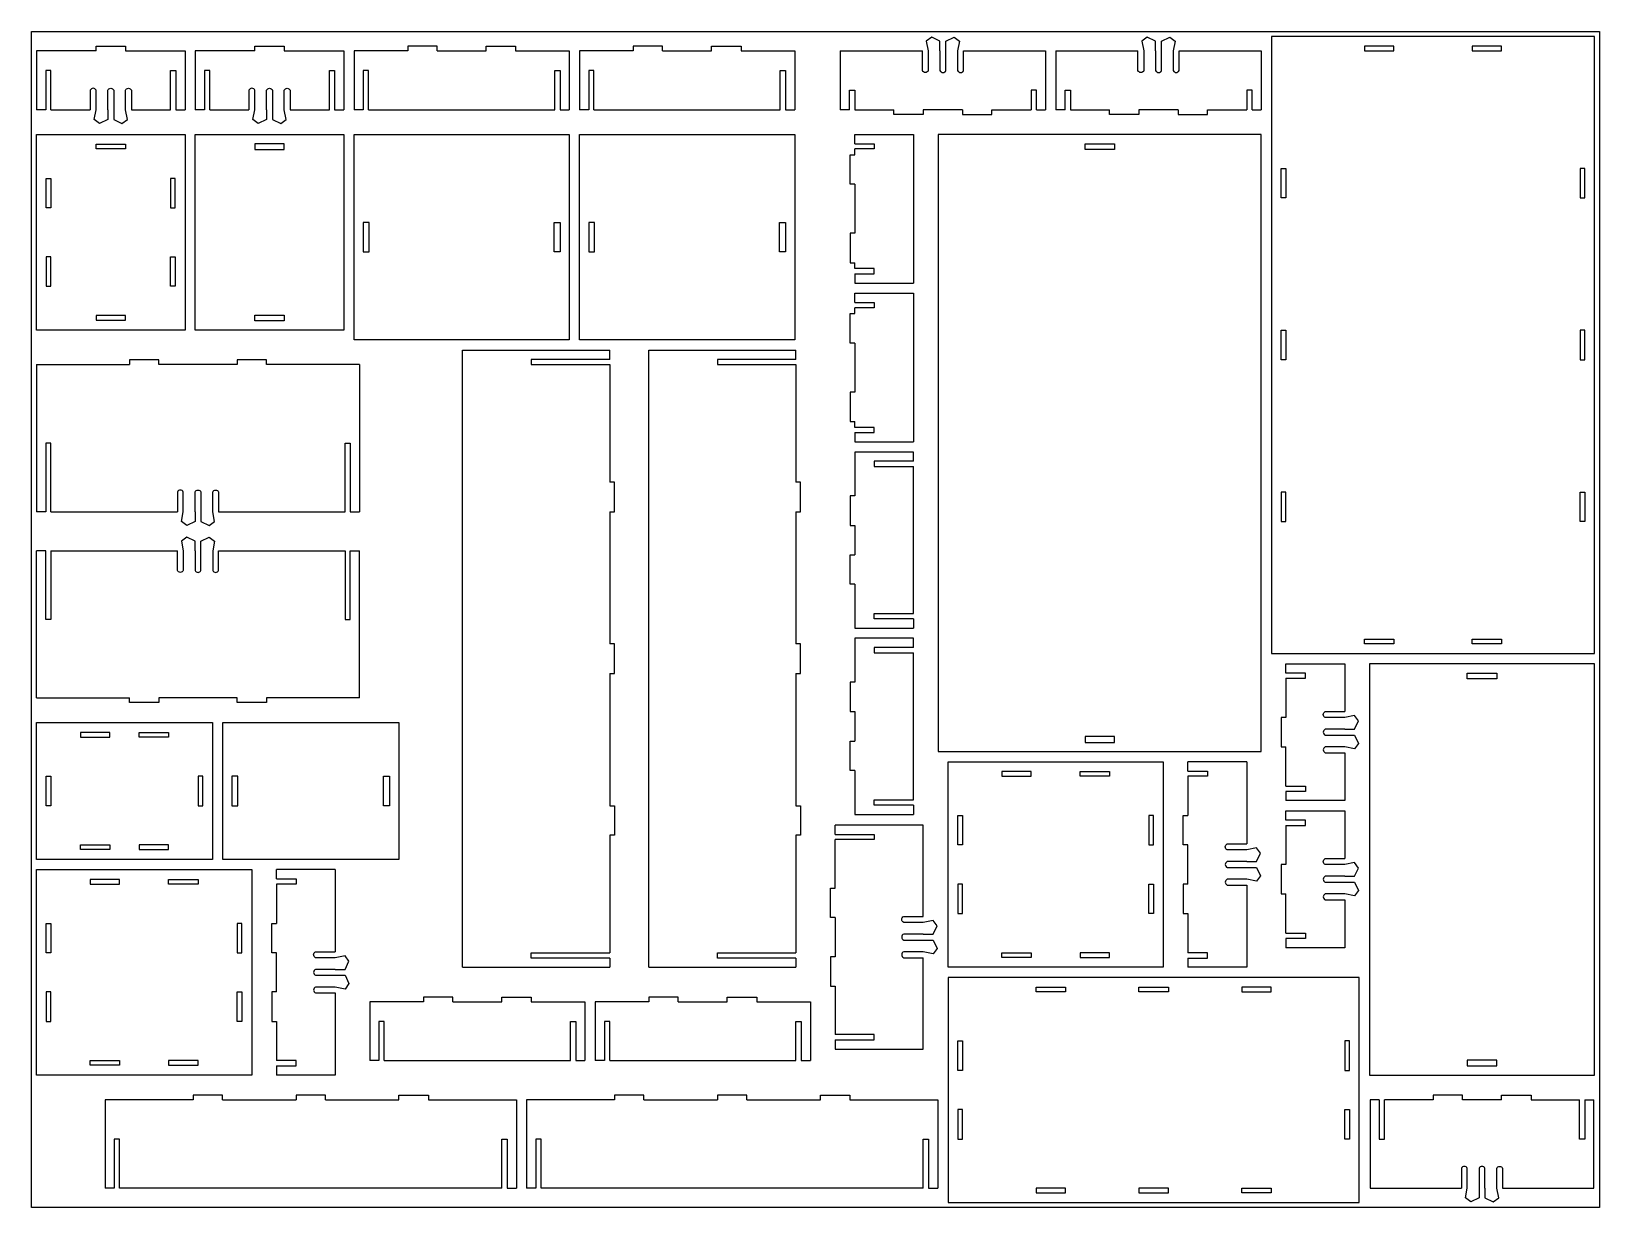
# Model space of a CAD drawing. Header units: millimetres. Extents: x 2514.3 to 2594.3, y 1619.3 to 1679.3.
import ezdxf

# ---------------------------------------------------------------- set-up
doc = ezdxf.new("R2010")
doc.units = ezdxf.units.MM

msp = doc.modelspace()

# ---------------------------------------------------------------- linework, layer by layer
for p, q in [((2560.26, 1679.015), (2559.984, 1678.815)), ((2559.984, 1678.815), (2560.084, 1678.315)), ((2560.684, 1678.815), (2560.26, 1679.015)), ((2560.684, 1678.315), (2560.684, 1678.815)), ((2560.984, 1678.815), (2561.407, 1679.015)), ((2560.984, 1678.315), (2560.984, 1678.815)), ((2561.407, 1679.015), (2561.684, 1678.815)), ((2561.684, 1678.815), (2561.584, 1678.315)), ((2571.26, 1679.015), (2570.984, 1678.815)), ((2570.984, 1678.815), (2571.084, 1678.315)), ((2571.684, 1678.815), (2571.26, 1679.015)), ((2571.684, 1678.315), (2571.684, 1678.815)), ((2571.984, 1678.815), (2572.407, 1679.015)), ((2571.984, 1678.315), (2571.984, 1678.815)), ((2572.407, 1679.015), (2572.684, 1678.815)), ((2572.684, 1678.815), (2572.584, 1678.315)), ((2517.634, 1678.315), (2514.594, 1678.315)), ((2519.134, 1678.315), (2522.174, 1678.315)), ((2525.734, 1678.315), (2522.694, 1678.315)), ((2527.234, 1678.315), (2530.274, 1678.315)), ((2533.534, 1678.315), (2530.794, 1678.315)), ((2530.794, 1678.315), (2530.794, 1675.315)), ((2535.034, 1678.315), (2537.534, 1678.315)), ((2539.034, 1678.315), (2541.774, 1678.315)), ((2541.774, 1678.315), (2541.774, 1675.315)), ((2545.034, 1678.315), (2542.294, 1678.315)), ((2542.294, 1678.315), (2542.294, 1675.315)), ((2546.534, 1678.315), (2549.034, 1678.315)), ((2550.534, 1678.315), (2553.274, 1678.315)), ((2553.274, 1678.315), (2553.274, 1675.315)), ((2555.594, 1678.315), (2555.594, 1675.315)), ((2555.594, 1678.315), (2559.784, 1678.315)), ((2561.884, 1678.315), (2566.074, 1678.315)), ((2566.074, 1678.315), (2566.074, 1675.315)), ((2566.594, 1678.315), (2566.594, 1675.315)), ((2566.594, 1678.315), (2570.784, 1678.315)), ((2572.884, 1678.315), (2577.074, 1678.315)), ((2577.074, 1678.315), (2577.074, 1675.315)), ((2515.334, 1677.315), (2515.064, 1677.315)), ((2515.064, 1677.315), (2515.064, 1675.315)), ((2515.334, 1675.315), (2515.334, 1677.315)), ((2521.434, 1675.315), (2521.434, 1677.315)), ((2521.434, 1677.315), (2521.704, 1677.315)), ((2521.704, 1677.315), (2521.704, 1675.315)), ((2523.434, 1677.315), (2523.164, 1677.315)), ((2523.164, 1677.315), (2523.164, 1675.315)), ((2523.434, 1675.315), (2523.434, 1677.315)), ((2529.534, 1675.315), (2529.534, 1677.315)), ((2529.534, 1677.315), (2529.804, 1677.315)), ((2529.804, 1677.315), (2529.804, 1675.315)), ((2531.534, 1677.315), (2531.264, 1677.315)), ((2531.264, 1677.315), (2531.264, 1675.315)), ((2531.534, 1675.315), (2531.534, 1677.315)), ((2541.034, 1675.315), (2541.034, 1677.315)), ((2541.034, 1677.315), (2541.304, 1677.315)), ((2541.304, 1677.315), (2541.304, 1675.315)), ((2543.034, 1677.315), (2542.764, 1677.315)), ((2542.764, 1677.315), (2542.764, 1675.315)), ((2543.034, 1675.315), (2543.034, 1677.315)), ((2552.534, 1675.315), (2552.534, 1677.315)), ((2552.534, 1677.315), (2552.804, 1677.315)), ((2552.804, 1677.315), (2552.804, 1675.315)), ((2556.064, 1676.315), (2556.334, 1676.315)), ((2556.064, 1675.315), (2556.064, 1676.315)), ((2556.334, 1676.315), (2556.334, 1675.315)), ((2565.604, 1676.315), (2565.334, 1676.315)), ((2565.334, 1676.315), (2565.334, 1675.315)), ((2565.604, 1675.315), (2565.604, 1676.315)), ((2567.064, 1676.315), (2567.334, 1676.315)), ((2567.064, 1675.315), (2567.064, 1676.315)), ((2567.334, 1676.315), (2567.334, 1675.315)), ((2576.604, 1676.315), (2576.334, 1676.315)), ((2576.334, 1676.315), (2576.334, 1675.315)), ((2576.604, 1675.315), (2576.604, 1676.315)), ((2515.064, 1675.315), (2514.594, 1675.315)), ((2515.334, 1675.315), (2517.334, 1675.315)), ((2517.534, 1674.815), (2517.634, 1675.315)), ((2518.234, 1675.315), (2518.234, 1674.815)), ((2518.534, 1675.315), (2518.534, 1674.815)), ((2519.234, 1674.815), (2519.134, 1675.315)), ((2519.434, 1675.315), (2521.434, 1675.315)), ((2521.704, 1675.315), (2522.174, 1675.315)), ((2523.164, 1675.315), (2522.694, 1675.315)), ((2523.434, 1675.315), (2525.434, 1675.315)), ((2525.634, 1674.815), (2525.734, 1675.315)), ((2526.334, 1675.315), (2526.334, 1674.815)), ((2526.634, 1675.315), (2526.634, 1674.815)), ((2527.334, 1674.815), (2527.234, 1675.315)), ((2527.534, 1675.315), (2529.534, 1675.315)), ((2529.804, 1675.315), (2530.274, 1675.315)), ((2531.264, 1675.315), (2530.794, 1675.315)), ((2531.534, 1675.315), (2541.034, 1675.315)), ((2541.304, 1675.315), (2541.774, 1675.315)), ((2542.764, 1675.315), (2542.294, 1675.315)), ((2543.034, 1675.315), (2552.534, 1675.315)), ((2552.804, 1675.315), (2553.274, 1675.315)), ((2556.064, 1675.315), (2555.594, 1675.315)), ((2556.334, 1675.315), (2558.334, 1675.315)), ((2561.834, 1675.315), (2559.834, 1675.315)), ((2563.334, 1675.315), (2565.334, 1675.315)), ((2565.604, 1675.315), (2566.074, 1675.315)), ((2567.064, 1675.315), (2566.594, 1675.315)), ((2567.334, 1675.315), (2569.334, 1675.315)), ((2572.834, 1675.315), (2570.834, 1675.315)), ((2574.334, 1675.315), (2576.334, 1675.315)), ((2576.604, 1675.315), (2577.074, 1675.315)), ((2517.81, 1674.615), (2517.534, 1674.815)), ((2518.234, 1674.815), (2517.81, 1674.615)), ((2518.534, 1674.815), (2518.957, 1674.615)), ((2518.957, 1674.615), (2519.234, 1674.815)), ((2525.91, 1674.615), (2525.634, 1674.815)), ((2526.334, 1674.815), (2525.91, 1674.615)), ((2526.634, 1674.815), (2527.057, 1674.615)), ((2527.057, 1674.615), (2527.334, 1674.815)), ((2556.334, 1673.585), (2556.334, 1674.055)), ((2559.334, 1674.055), (2559.334, 1666.475)), ((2556.334, 1673.585), (2557.334, 1673.585)), ((2557.334, 1673.315), (2556.334, 1673.315)), ((2556.334, 1673.015), (2556.334, 1673.315)), ((2557.334, 1673.585), (2557.334, 1673.315)), ((2556.334, 1671.515), (2556.334, 1669.015)), ((2556.334, 1671.515), (2556.334, 1669.015)), ((2556.334, 1667.215), (2556.334, 1667.515)), ((2557.334, 1667.215), (2556.334, 1667.215)), ((2557.334, 1666.945), (2557.334, 1667.215)), ((2556.334, 1666.945), (2557.334, 1666.945)), ((2556.334, 1666.945), (2556.334, 1666.475)), ((2556.334, 1665.485), (2556.334, 1665.955)), ((2559.334, 1665.955), (2559.334, 1658.375)), ((2556.334, 1665.485), (2557.334, 1665.485)), ((2557.334, 1665.215), (2556.334, 1665.215)), ((2556.334, 1664.915), (2556.334, 1665.215)), ((2557.334, 1665.485), (2557.334, 1665.215)), ((2556.334, 1663.415), (2556.334, 1660.915)), ((2556.334, 1663.415), (2556.334, 1660.915)), ((2536.334, 1663.055), (2543.834, 1663.055)), ((2536.334, 1631.575), (2536.334, 1663.055)), ((2543.834, 1662.585), (2539.834, 1662.585)), ((2539.834, 1662.585), (2539.834, 1662.315)), ((2543.834, 1662.585), (2543.834, 1663.055)), ((2545.834, 1663.055), (2553.334, 1663.055)), ((2545.834, 1631.575), (2545.834, 1663.055)), ((2553.334, 1662.585), (2549.334, 1662.585)), ((2549.334, 1662.585), (2549.334, 1662.315)), ((2553.334, 1662.585), (2553.334, 1663.055)), ((2514.594, 1662.315), (2519.334, 1662.315)), ((2514.594, 1662.315), (2514.594, 1654.815)), ((2524.834, 1662.315), (2520.834, 1662.315)), ((2531.074, 1662.315), (2526.334, 1662.315)), ((2531.074, 1662.315), (2531.074, 1654.815)), ((2539.834, 1662.315), (2543.834, 1662.315)), ((2543.834, 1662.315), (2543.834, 1656.315)), ((2549.334, 1662.315), (2553.334, 1662.315)), ((2553.334, 1662.315), (2553.334, 1656.315)), ((2556.334, 1659.115), (2556.334, 1659.415)), ((2557.334, 1659.115), (2556.334, 1659.115)), ((2556.334, 1658.845), (2557.334, 1658.845)), ((2556.334, 1658.845), (2556.334, 1658.375)), ((2557.334, 1658.845), (2557.334, 1659.115)), ((2515.334, 1658.315), (2515.064, 1658.315)), ((2515.064, 1658.315), (2515.064, 1654.815)), ((2515.334, 1654.815), (2515.334, 1658.315)), ((2530.334, 1654.815), (2530.334, 1658.315)), ((2530.334, 1658.315), (2530.604, 1658.315)), ((2530.604, 1658.315), (2530.604, 1654.815)), ((2556.334, 1657.855), (2556.334, 1655.615)), ((2559.334, 1657.385), (2559.334, 1657.855)), ((2559.334, 1657.385), (2557.334, 1657.385)), ((2557.334, 1657.385), (2557.334, 1657.115)), ((2557.334, 1657.115), (2559.334, 1657.115)), ((2559.334, 1649.615), (2559.334, 1657.115)), ((2515.064, 1654.815), (2514.594, 1654.815)), ((2515.334, 1654.815), (2521.784, 1654.815)), ((2521.984, 1654.315), (2522.084, 1654.815)), ((2522.684, 1654.815), (2522.684, 1654.315)), ((2522.984, 1654.815), (2522.984, 1654.315)), ((2523.684, 1654.315), (2523.584, 1654.815)), ((2523.884, 1654.815), (2530.334, 1654.815)), ((2530.604, 1654.815), (2531.074, 1654.815)), ((2543.834, 1654.815), (2543.834, 1648.065)), ((2553.334, 1654.815), (2553.334, 1648.065)), ((2522.26, 1654.115), (2521.984, 1654.315)), ((2522.684, 1654.315), (2522.26, 1654.115)), ((2522.984, 1654.315), (2523.407, 1654.115)), ((2523.407, 1654.115), (2523.684, 1654.315)), ((2556.334, 1654.115), (2556.334, 1652.615)), ((2515.064, 1652.815), (2514.594, 1652.815)), ((2514.594, 1645.315), (2514.594, 1652.815)), ((2515.064, 1649.315), (2515.064, 1652.815)), ((2515.334, 1652.815), (2515.334, 1649.315)), ((2515.334, 1652.815), (2521.784, 1652.815)), ((2522.26, 1653.515), (2521.984, 1653.315)), ((2521.984, 1653.315), (2522.084, 1652.815)), ((2522.684, 1653.315), (2522.26, 1653.515)), ((2522.684, 1652.815), (2522.684, 1653.315)), ((2522.984, 1653.315), (2523.407, 1653.515)), ((2522.984, 1652.815), (2522.984, 1653.315)), ((2523.407, 1653.515), (2523.684, 1653.315)), ((2523.684, 1653.315), (2523.584, 1652.815)), ((2523.884, 1652.815), (2530.334, 1652.815)), ((2530.334, 1652.815), (2530.334, 1649.315)), ((2530.604, 1649.315), (2530.604, 1652.815)), ((2530.604, 1652.815), (2531.074, 1652.815)), ((2531.074, 1645.315), (2531.074, 1652.815)), ((2556.334, 1651.115), (2556.334, 1648.875)), ((2557.334, 1649.615), (2559.334, 1649.615)), ((2557.334, 1649.345), (2557.334, 1649.615)), ((2515.334, 1649.315), (2515.064, 1649.315)), ((2530.334, 1649.315), (2530.604, 1649.315)), ((2559.334, 1649.345), (2557.334, 1649.345)), ((2559.334, 1649.345), (2559.334, 1648.875)), ((2556.334, 1648.355), (2556.334, 1646.115)), ((2559.334, 1647.885), (2559.334, 1648.355)), ((2559.334, 1647.885), (2557.334, 1647.885)), ((2557.334, 1647.885), (2557.334, 1647.615)), ((2557.334, 1647.615), (2559.334, 1647.615)), ((2559.334, 1640.115), (2559.334, 1647.615)), ((2543.834, 1646.565), (2543.834, 1639.815)), ((2553.334, 1646.565), (2553.334, 1639.815)), ((2578.334, 1646.585), (2578.334, 1647.055)), ((2579.334, 1646.585), (2578.334, 1646.585)), ((2579.334, 1646.315), (2579.334, 1646.585)), ((2581.334, 1647.055), (2581.334, 1644.615)), ((2578.334, 1646.315), (2579.334, 1646.315)), ((2578.334, 1646.315), (2578.334, 1644.315)), ((2514.594, 1645.315), (2519.334, 1645.315)), ((2524.834, 1645.315), (2520.834, 1645.315)), ((2531.074, 1645.315), (2526.334, 1645.315)), ((2556.334, 1644.615), (2556.334, 1643.115)), ((2581.834, 1644.415), (2581.334, 1644.315)), ((2582.034, 1644.138), (2581.834, 1644.415)), ((2581.834, 1643.715), (2582.034, 1644.138)), ((2581.334, 1643.715), (2581.834, 1643.715)), ((2581.334, 1643.415), (2581.834, 1643.415)), ((2581.834, 1643.415), (2582.034, 1642.991)), ((2578.334, 1640.815), (2578.334, 1642.815)), ((2581.834, 1642.715), (2581.334, 1642.815)), ((2581.334, 1642.515), (2581.334, 1640.075)), ((2582.034, 1642.991), (2581.834, 1642.715)), ((2556.334, 1641.615), (2556.334, 1639.375)), ((2573.334, 1641.585), (2573.334, 1642.055)), ((2576.334, 1642.055), (2573.334, 1642.055)), ((2576.334, 1642.055), (2576.334, 1637.865)), ((2573.334, 1641.585), (2574.334, 1641.585)), ((2574.334, 1641.315), (2573.334, 1641.315)), ((2573.334, 1641.315), (2573.334, 1639.315)), ((2574.334, 1641.585), (2574.334, 1641.315)), ((2578.334, 1640.815), (2579.334, 1640.815)), ((2579.334, 1640.815), (2579.334, 1640.545)), ((2557.334, 1640.115), (2559.334, 1640.115)), ((2557.334, 1639.845), (2557.334, 1640.115)), ((2579.334, 1640.545), (2578.334, 1640.545)), ((2578.334, 1640.545), (2578.334, 1640.075)), ((2559.334, 1639.845), (2557.334, 1639.845)), ((2559.334, 1639.845), (2559.334, 1639.375)), ((2578.334, 1639.085), (2578.334, 1639.555)), ((2581.334, 1639.555), (2581.334, 1637.115)), ((2555.334, 1638.355), (2555.334, 1638.825)), ((2559.834, 1634.165), (2559.834, 1638.825)), ((2579.334, 1639.085), (2578.334, 1639.085)), ((2578.334, 1638.815), (2579.334, 1638.815)), ((2578.334, 1638.815), (2578.334, 1636.815)), ((2579.334, 1638.815), (2579.334, 1639.085)), ((2543.834, 1638.315), (2543.834, 1632.315)), ((2553.334, 1638.315), (2553.334, 1632.315)), ((2555.334, 1638.355), (2557.334, 1638.355)), ((2557.334, 1638.085), (2555.334, 1638.085)), ((2555.334, 1635.615), (2555.334, 1638.085)), ((2557.334, 1638.355), (2557.334, 1638.085)), ((2573.334, 1635.815), (2573.334, 1637.815)), ((2576.834, 1637.665), (2576.334, 1637.565)), ((2577.034, 1637.388), (2576.834, 1637.665)), ((2576.334, 1636.965), (2576.834, 1636.965)), ((2576.834, 1636.965), (2577.034, 1637.388)), ((2581.834, 1636.915), (2581.334, 1636.815)), ((2582.034, 1636.638), (2581.834, 1636.915)), ((2526.834, 1636.085), (2526.834, 1636.555)), ((2529.834, 1636.555), (2526.834, 1636.555)), ((2526.834, 1636.085), (2527.834, 1636.085)), ((2527.834, 1636.085), (2527.834, 1635.815)), ((2529.834, 1636.555), (2529.834, 1632.365)), ((2576.334, 1636.665), (2576.834, 1636.665)), ((2576.834, 1635.965), (2576.334, 1636.065)), ((2576.834, 1636.665), (2577.034, 1636.241)), ((2577.034, 1636.241), (2576.834, 1635.965)), ((2581.334, 1636.215), (2581.834, 1636.215)), ((2581.834, 1636.215), (2582.034, 1636.638)), ((2527.834, 1635.815), (2526.834, 1635.815)), ((2526.834, 1635.815), (2526.834, 1633.815)), ((2576.334, 1635.765), (2576.334, 1631.575)), ((2578.334, 1633.315), (2578.334, 1635.315)), ((2581.334, 1635.915), (2581.834, 1635.915)), ((2581.834, 1635.215), (2581.334, 1635.315)), ((2581.834, 1635.915), (2582.034, 1635.491)), ((2582.034, 1635.491), (2581.834, 1635.215)), ((2581.334, 1635.015), (2581.334, 1632.575)), ((2555.334, 1634.115), (2555.334, 1632.115)), ((2560.334, 1633.965), (2559.834, 1633.865)), ((2560.534, 1633.688), (2560.334, 1633.965)), ((2560.334, 1633.265), (2560.534, 1633.688)), ((2573.334, 1634.315), (2573.334, 1632.315)), ((2559.834, 1633.265), (2560.334, 1633.265)), ((2559.834, 1632.965), (2560.334, 1632.965)), ((2560.334, 1632.965), (2560.534, 1632.541)), ((2578.334, 1633.315), (2579.334, 1633.315)), ((2579.334, 1633.045), (2578.334, 1633.045)), ((2578.334, 1633.045), (2578.334, 1632.575)), ((2579.334, 1633.315), (2579.334, 1633.045)), ((2526.834, 1630.315), (2526.834, 1632.315)), ((2530.334, 1632.165), (2529.834, 1632.065)), ((2530.534, 1631.888), (2530.334, 1632.165)), ((2539.834, 1632.315), (2543.834, 1632.315)), ((2539.834, 1632.045), (2539.834, 1632.315)), ((2539.834, 1632.315), (2543.834, 1632.315)), ((2539.834, 1632.045), (2539.834, 1632.315)), ((2543.834, 1632.045), (2539.834, 1632.045)), ((2543.834, 1632.045), (2539.834, 1632.045)), ((2543.834, 1632.045), (2543.834, 1631.575)), ((2549.334, 1632.315), (2553.334, 1632.315)), ((2549.334, 1632.045), (2549.334, 1632.315)), ((2549.334, 1632.315), (2553.334, 1632.315)), ((2549.334, 1632.045), (2549.334, 1632.315)), ((2553.334, 1632.045), (2549.334, 1632.045)), ((2553.334, 1632.045), (2549.334, 1632.045)), ((2553.334, 1632.045), (2553.334, 1631.575)), ((2560.334, 1632.265), (2559.834, 1632.365)), ((2559.834, 1627.405), (2559.834, 1632.065)), ((2560.534, 1632.541), (2560.334, 1632.265)), ((2574.334, 1632.315), (2573.334, 1632.315)), ((2573.334, 1632.045), (2574.334, 1632.045)), ((2573.334, 1632.045), (2573.334, 1631.575)), ((2574.334, 1632.045), (2574.334, 1632.315)), ((2529.834, 1631.465), (2530.334, 1631.465)), ((2530.334, 1631.465), (2530.534, 1631.888)), ((2536.334, 1631.575), (2543.834, 1631.575)), ((2545.834, 1631.575), (2553.334, 1631.575)), ((2576.334, 1631.575), (2573.334, 1631.575)), ((2529.834, 1631.165), (2530.334, 1631.165)), ((2530.334, 1630.465), (2529.834, 1630.565)), ((2530.334, 1631.165), (2530.534, 1630.741)), ((2530.534, 1630.741), (2530.334, 1630.465)), ((2555.334, 1630.615), (2555.334, 1628.145)), ((2529.834, 1630.265), (2529.834, 1626.075)), ((2534.334, 1629.815), (2531.594, 1629.815)), ((2531.594, 1629.815), (2531.594, 1626.815)), ((2535.834, 1629.815), (2538.334, 1629.815)), ((2539.834, 1629.815), (2542.574, 1629.815)), ((2542.574, 1629.815), (2542.574, 1626.815)), ((2545.834, 1629.815), (2543.094, 1629.815)), ((2543.094, 1629.815), (2543.094, 1626.815)), ((2547.334, 1629.815), (2549.834, 1629.815)), ((2551.334, 1629.815), (2554.074, 1629.815)), ((2554.074, 1629.815), (2554.074, 1626.815)), ((2526.834, 1628.815), (2526.834, 1626.815)), ((2532.334, 1628.815), (2532.064, 1628.815)), ((2532.064, 1628.815), (2532.064, 1626.815)), ((2532.334, 1626.815), (2532.334, 1628.815)), ((2541.834, 1626.815), (2541.834, 1628.815)), ((2541.834, 1628.815), (2542.104, 1628.815)), ((2542.104, 1628.815), (2542.104, 1626.815)), ((2543.834, 1628.815), (2543.564, 1628.815)), ((2543.564, 1628.815), (2543.564, 1626.815)), ((2543.834, 1626.815), (2543.834, 1628.815)), ((2553.334, 1626.815), (2553.334, 1628.815)), ((2553.334, 1628.815), (2553.604, 1628.815)), ((2553.604, 1628.815), (2553.604, 1626.815)), ((2557.334, 1628.145), (2555.334, 1628.145)), ((2557.334, 1627.875), (2557.334, 1628.145)), ((2555.334, 1627.875), (2557.334, 1627.875)), ((2555.334, 1627.875), (2555.334, 1627.405)), ((2527.834, 1626.815), (2526.834, 1626.815)), ((2526.834, 1626.545), (2527.834, 1626.545)), ((2526.834, 1626.545), (2526.834, 1626.075)), ((2527.834, 1626.545), (2527.834, 1626.815)), ((2532.064, 1626.815), (2531.594, 1626.815)), ((2532.334, 1626.815), (2541.834, 1626.815)), ((2542.104, 1626.815), (2542.574, 1626.815)), ((2543.564, 1626.815), (2543.094, 1626.815)), ((2543.834, 1626.815), (2553.334, 1626.815)), ((2553.604, 1626.815), (2554.074, 1626.815)), ((2529.834, 1626.075), (2526.834, 1626.075)), ((2522.584, 1624.815), (2518.094, 1624.815)), ((2524.084, 1624.815), (2527.834, 1624.815)), ((2529.334, 1624.815), (2533.084, 1624.815)), ((2534.584, 1624.815), (2539.074, 1624.815)), ((2544.084, 1624.815), (2539.594, 1624.815)), ((2545.584, 1624.815), (2549.334, 1624.815)), ((2550.834, 1624.815), (2554.584, 1624.815)), ((2556.084, 1624.815), (2560.574, 1624.815)), ((2583.094, 1624.815), (2582.624, 1624.815)), ((2583.094, 1624.815), (2583.094, 1622.815)), ((2583.364, 1622.815), (2583.364, 1624.815)), ((2585.834, 1624.815), (2583.364, 1624.815)), ((2589.334, 1624.815), (2587.334, 1624.815)), ((2590.834, 1624.815), (2593.304, 1624.815)), ((2593.304, 1622.815), (2593.304, 1624.815)), ((2593.574, 1624.815), (2593.574, 1622.815)), ((2593.574, 1624.815), (2594.044, 1624.815)), ((2518.834, 1622.815), (2518.564, 1622.815)), ((2518.564, 1622.815), (2518.564, 1620.315)), ((2518.834, 1622.815), (2518.564, 1622.815)), ((2518.564, 1622.815), (2518.564, 1620.315)), ((2518.834, 1620.315), (2518.834, 1622.815)), ((2518.834, 1620.315), (2518.834, 1622.815)), ((2538.334, 1620.315), (2538.334, 1622.815)), ((2538.334, 1622.815), (2538.604, 1622.815)), ((2538.604, 1622.815), (2538.604, 1620.315)), ((2540.334, 1622.815), (2540.064, 1622.815)), ((2540.064, 1622.815), (2540.064, 1620.315)), ((2540.334, 1622.815), (2540.064, 1622.815)), ((2540.064, 1622.815), (2540.064, 1620.315)), ((2540.334, 1620.315), (2540.334, 1622.815)), ((2540.334, 1620.315), (2540.334, 1622.815)), ((2559.834, 1620.315), (2559.834, 1622.815)), ((2559.834, 1622.815), (2560.104, 1622.815)), ((2560.104, 1622.815), (2560.104, 1620.315)), ((2583.094, 1622.815), (2583.364, 1622.815)), ((2593.574, 1622.815), (2593.304, 1622.815)), ((2518.564, 1620.315), (2518.094, 1620.315)), ((2538.334, 1620.315), (2518.834, 1620.315)), ((2538.604, 1620.315), (2539.074, 1620.315)), ((2540.064, 1620.315), (2539.594, 1620.315)), ((2559.834, 1620.315), (2540.334, 1620.315)), ((2560.104, 1620.315), (2560.574, 1620.315)), ((2582.624, 1620.315), (2587.284, 1620.315)), ((2587.484, 1619.815), (2587.584, 1620.315)), ((2588.184, 1620.315), (2588.184, 1619.815)), ((2588.484, 1620.315), (2588.484, 1619.815)), ((2589.184, 1619.815), (2589.084, 1620.315)), ((2589.384, 1620.315), (2594.044, 1620.315)), ((2587.76, 1619.615), (2587.484, 1619.815)), ((2588.184, 1619.815), (2587.76, 1619.615)), ((2588.484, 1619.815), (2588.907, 1619.615)), ((2588.907, 1619.615), (2589.184, 1619.815))]:
    msp.add_line(p, q)
for points in [[(2514.334, 1679.315), (2514.334, 1679.315), (2514.334, 1679.315), (2514.334, 1679.315)], [(2514.334, 1679.315), (2514.334, 1679.315), (2514.334, 1679.315), (2514.334, 1679.315)], [(2514.334, 1679.315), (2594.334, 1679.315), (2594.334, 1619.315), (2514.334, 1619.315)], [(2594.074, 1679.055), (2577.594, 1679.055), (2577.594, 1647.575), (2594.074, 1647.575)], [(2582.334, 1678.555), (2582.334, 1678.315), (2583.834, 1678.315), (2583.834, 1678.555)], [(2587.834, 1678.555), (2587.834, 1678.315), (2589.334, 1678.315), (2589.334, 1678.555)], [(2514.594, 1674.055), (2522.174, 1674.055), (2522.174, 1664.075), (2514.594, 1664.075)], [(2522.694, 1674.055), (2530.274, 1674.055), (2530.274, 1664.075), (2522.694, 1664.075)], [(2530.794, 1674.055), (2541.774, 1674.055), (2541.774, 1663.575), (2530.794, 1663.575)], [(2542.294, 1674.055), (2553.274, 1674.055), (2553.274, 1663.575), (2542.294, 1663.575)], [(2577.074, 1674.055), (2560.594, 1674.055), (2560.594, 1642.575), (2577.074, 1642.575)], [(2517.634, 1673.315), (2517.634, 1673.555), (2519.134, 1673.555), (2519.134, 1673.315)], [(2525.734, 1673.585), (2525.734, 1673.285), (2527.234, 1673.285), (2527.234, 1673.585)], [(2568.084, 1673.285), (2568.084, 1673.585), (2569.584, 1673.585), (2569.584, 1673.285)], [(2578.094, 1672.315), (2578.334, 1672.315), (2578.334, 1670.815), (2578.094, 1670.815)], [(2593.574, 1672.315), (2593.334, 1672.315), (2593.334, 1670.815), (2593.574, 1670.815)], [(2515.334, 1670.315), (2515.094, 1670.315), (2515.094, 1671.815), (2515.334, 1671.815)], [(2521.434, 1670.315), (2521.674, 1670.315), (2521.674, 1671.815), (2521.434, 1671.815)], [(2531.264, 1668.065), (2531.564, 1668.065), (2531.564, 1669.565), (2531.264, 1669.565)], [(2541.304, 1668.065), (2541.004, 1668.065), (2541.004, 1669.565), (2541.304, 1669.565)], [(2542.764, 1668.065), (2543.064, 1668.065), (2543.064, 1669.565), (2542.764, 1669.565)], [(2552.804, 1668.065), (2552.504, 1668.065), (2552.504, 1669.565), (2552.804, 1669.565)], [(2515.334, 1667.815), (2515.094, 1667.815), (2515.094, 1666.315), (2515.334, 1666.315)], [(2521.434, 1667.815), (2521.674, 1667.815), (2521.674, 1666.315), (2521.434, 1666.315)], [(2517.634, 1664.815), (2517.634, 1664.575), (2519.134, 1664.575), (2519.134, 1664.815)], [(2525.734, 1664.545), (2525.734, 1664.845), (2527.234, 1664.845), (2527.234, 1664.545)], [(2578.094, 1664.065), (2578.334, 1664.065), (2578.334, 1662.565), (2578.094, 1662.565)], [(2593.574, 1664.065), (2593.334, 1664.065), (2593.334, 1662.565), (2593.574, 1662.565)], [(2578.094, 1654.315), (2578.334, 1654.315), (2578.334, 1655.815), (2578.094, 1655.815)], [(2593.574, 1654.315), (2593.334, 1654.315), (2593.334, 1655.815), (2593.574, 1655.815)], [(2582.334, 1648.075), (2582.334, 1648.315), (2583.834, 1648.315), (2583.834, 1648.075)], [(2587.834, 1648.075), (2587.834, 1648.315), (2589.334, 1648.315), (2589.334, 1648.075)], [(2582.594, 1626.075), (2594.074, 1626.075), (2594.074, 1647.055), (2582.594, 1647.055)], [(2587.584, 1646.285), (2587.584, 1646.585), (2589.084, 1646.585), (2589.084, 1646.285)], [(2514.594, 1644.055), (2523.574, 1644.055), (2523.574, 1637.075), (2514.594, 1637.075)], [(2524.094, 1644.055), (2533.074, 1644.055), (2533.074, 1637.075), (2524.094, 1637.075)], [(2518.334, 1643.315), (2518.334, 1643.555), (2516.834, 1643.555), (2516.834, 1643.315)], [(2519.834, 1643.315), (2519.834, 1643.555), (2521.334, 1643.555), (2521.334, 1643.315)], [(2568.084, 1643.345), (2568.084, 1643.045), (2569.584, 1643.045), (2569.584, 1643.345)], [(2561.094, 1642.055), (2572.074, 1642.055), (2572.074, 1631.575), (2561.094, 1631.575)], [(2515.094, 1641.315), (2515.334, 1641.315), (2515.334, 1639.815), (2515.094, 1639.815)], [(2523.074, 1641.315), (2522.834, 1641.315), (2522.834, 1639.815), (2523.074, 1639.815)], [(2524.864, 1641.315), (2524.564, 1641.315), (2524.564, 1639.815), (2524.864, 1639.815)], [(2532.304, 1641.315), (2532.604, 1641.315), (2532.604, 1639.815), (2532.304, 1639.815)], [(2563.834, 1641.555), (2563.834, 1641.315), (2565.334, 1641.315), (2565.334, 1641.555)], [(2569.334, 1641.555), (2569.334, 1641.315), (2567.834, 1641.315), (2567.834, 1641.555)], [(2561.594, 1639.315), (2561.834, 1639.315), (2561.834, 1637.815), (2561.594, 1637.815)], [(2571.574, 1639.315), (2571.334, 1639.315), (2571.334, 1637.815), (2571.574, 1637.815)], [(2518.334, 1637.815), (2518.334, 1637.575), (2516.834, 1637.575), (2516.834, 1637.815)], [(2519.834, 1637.815), (2519.834, 1637.575), (2521.334, 1637.575), (2521.334, 1637.815)], [(2514.594, 1636.555), (2525.574, 1636.555), (2525.574, 1626.075), (2514.594, 1626.075)], [(2517.334, 1636.055), (2517.334, 1635.815), (2518.834, 1635.815), (2518.834, 1636.055)], [(2522.834, 1636.055), (2522.834, 1635.815), (2521.334, 1635.815), (2521.334, 1636.055)], [(2561.594, 1634.315), (2561.834, 1634.315), (2561.834, 1635.815), (2561.594, 1635.815)], [(2571.574, 1634.315), (2571.334, 1634.315), (2571.334, 1635.815), (2571.574, 1635.815)], [(2515.094, 1633.815), (2515.334, 1633.815), (2515.334, 1632.315), (2515.094, 1632.315)], [(2525.074, 1633.815), (2524.834, 1633.815), (2524.834, 1632.315), (2525.074, 1632.315)], [(2563.834, 1632.075), (2563.834, 1632.315), (2565.334, 1632.315), (2565.334, 1632.075)], [(2569.334, 1632.075), (2569.334, 1632.315), (2567.834, 1632.315), (2567.834, 1632.075)], [(2561.094, 1631.055), (2561.094, 1619.575), (2582.074, 1619.575), (2582.074, 1631.055)], [(2565.584, 1630.315), (2565.584, 1630.555), (2567.084, 1630.555), (2567.084, 1630.315)], [(2570.834, 1630.315), (2570.834, 1630.555), (2572.334, 1630.555), (2572.334, 1630.315)], [(2577.584, 1630.315), (2577.584, 1630.555), (2576.084, 1630.555), (2576.084, 1630.315)], [(2515.094, 1628.815), (2515.334, 1628.815), (2515.334, 1630.315), (2515.094, 1630.315)], [(2525.074, 1628.815), (2524.834, 1628.815), (2524.834, 1630.315), (2525.074, 1630.315)], [(2561.834, 1626.315), (2561.594, 1626.315), (2561.594, 1627.815), (2561.834, 1627.815)], [(2581.334, 1626.315), (2581.574, 1626.315), (2581.574, 1627.815), (2581.334, 1627.815)], [(2517.334, 1626.575), (2517.334, 1626.815), (2518.834, 1626.815), (2518.834, 1626.575)], [(2522.834, 1626.575), (2522.834, 1626.815), (2521.334, 1626.815), (2521.334, 1626.575)], [(2587.584, 1626.845), (2587.584, 1626.545), (2589.084, 1626.545), (2589.084, 1626.845)], [(2561.834, 1624.315), (2561.594, 1624.315), (2561.594, 1622.815), (2561.834, 1622.815)], [(2581.334, 1624.315), (2581.574, 1624.315), (2581.574, 1622.815), (2581.334, 1622.815)], [(2565.584, 1620.315), (2565.584, 1620.075), (2567.084, 1620.075), (2567.084, 1620.315)], [(2570.834, 1620.315), (2570.834, 1620.075), (2572.334, 1620.075), (2572.334, 1620.315)], [(2577.584, 1620.315), (2577.584, 1620.075), (2576.084, 1620.075), (2576.084, 1620.315)]]:
    msp.add_lwpolyline(points, close=True)
for points in [[(2517.634, 1678.315), (2517.634, 1678.555), (2519.134, 1678.555), (2519.134, 1678.315)], [(2525.734, 1678.315), (2525.734, 1678.555), (2527.234, 1678.555), (2527.234, 1678.315)], [(2535.034, 1678.315), (2535.034, 1678.555), (2533.534, 1678.555), (2533.534, 1678.315)], [(2537.534, 1678.315), (2537.534, 1678.555), (2539.034, 1678.555), (2539.034, 1678.315)], [(2546.534, 1678.315), (2546.534, 1678.555), (2545.034, 1678.555), (2545.034, 1678.315)], [(2549.034, 1678.315), (2549.034, 1678.555), (2550.534, 1678.555), (2550.534, 1678.315)], [(2514.594, 1678.315), (2514.594, 1675.315)], [(2522.174, 1678.315), (2522.174, 1675.315)], [(2522.694, 1678.315), (2522.694, 1675.315)], [(2530.274, 1678.315), (2530.274, 1675.315)], [(2559.834, 1675.315), (2559.834, 1675.075), (2558.334, 1675.075), (2558.334, 1675.315)], [(2561.834, 1675.315), (2561.834, 1675.075), (2563.334, 1675.075), (2563.334, 1675.315)], [(2570.834, 1675.315), (2570.834, 1675.075), (2569.334, 1675.075), (2569.334, 1675.315)], [(2572.834, 1675.315), (2572.834, 1675.075), (2574.334, 1675.075), (2574.334, 1675.315)], [(2556.334, 1674.055), (2559.334, 1674.055)], [(2556.334, 1671.515), (2556.094, 1671.515), (2556.094, 1673.015), (2556.334, 1673.015)], [(2556.334, 1669.015), (2556.094, 1669.015), (2556.094, 1667.515), (2556.334, 1667.515)], [(2556.334, 1666.475), (2559.334, 1666.475)], [(2556.334, 1665.955), (2559.334, 1665.955)], [(2556.334, 1663.415), (2556.094, 1663.415), (2556.094, 1664.915), (2556.334, 1664.915)], [(2520.834, 1662.315), (2520.834, 1662.555), (2519.334, 1662.555), (2519.334, 1662.315)], [(2526.334, 1662.315), (2526.334, 1662.555), (2524.834, 1662.555), (2524.834, 1662.315)], [(2556.334, 1660.915), (2556.094, 1660.915), (2556.094, 1659.415), (2556.334, 1659.415)], [(2556.334, 1658.375), (2559.334, 1658.375)], [(2559.334, 1657.855), (2556.334, 1657.855)], [(2543.834, 1654.815), (2544.074, 1654.815), (2544.074, 1656.315), (2543.834, 1656.315)], [(2553.334, 1654.815), (2553.574, 1654.815), (2553.574, 1656.315), (2553.334, 1656.315)], [(2556.334, 1655.615), (2556.094, 1655.615), (2556.094, 1654.115), (2556.334, 1654.115)], [(2556.334, 1651.115), (2556.094, 1651.115), (2556.094, 1652.615), (2556.334, 1652.615)], [(2556.334, 1648.875), (2559.334, 1648.875)], [(2543.834, 1646.565), (2544.074, 1646.565), (2544.074, 1648.065), (2543.834, 1648.065)], [(2553.334, 1646.565), (2553.574, 1646.565), (2553.574, 1648.065), (2553.334, 1648.065)], [(2559.334, 1648.355), (2556.334, 1648.355)], [(2578.334, 1647.055), (2581.334, 1647.055)], [(2556.334, 1646.115), (2556.094, 1646.115), (2556.094, 1644.615), (2556.334, 1644.615)], [(2520.834, 1645.315), (2520.834, 1645.075), (2519.334, 1645.075), (2519.334, 1645.315)], [(2526.334, 1645.315), (2526.334, 1645.075), (2524.834, 1645.075), (2524.834, 1645.315)], [(2578.334, 1644.315), (2578.094, 1644.315), (2578.094, 1642.815), (2578.334, 1642.815)], [(2556.334, 1641.615), (2556.094, 1641.615), (2556.094, 1643.115), (2556.334, 1643.115)], [(2581.334, 1640.075), (2578.334, 1640.075)], [(2543.834, 1639.815), (2544.074, 1639.815), (2544.074, 1638.315), (2543.834, 1638.315)], [(2553.334, 1639.815), (2553.574, 1639.815), (2553.574, 1638.315), (2553.334, 1638.315)], [(2556.334, 1639.375), (2559.334, 1639.375)], [(2573.334, 1637.815), (2573.094, 1637.815), (2573.094, 1639.315), (2573.334, 1639.315)], [(2578.334, 1639.555), (2581.334, 1639.555)], [(2559.834, 1638.825), (2555.334, 1638.825)], [(2578.334, 1636.815), (2578.094, 1636.815), (2578.094, 1635.315), (2578.334, 1635.315)], [(2555.334, 1634.115), (2555.094, 1634.115), (2555.094, 1635.615), (2555.334, 1635.615)], [(2573.334, 1635.815), (2573.094, 1635.815), (2573.094, 1634.315), (2573.334, 1634.315)], [(2526.834, 1632.315), (2526.594, 1632.315), (2526.594, 1633.815), (2526.834, 1633.815)], [(2555.334, 1632.115), (2555.094, 1632.115), (2555.094, 1630.615), (2555.334, 1630.615)], [(2581.334, 1632.575), (2578.334, 1632.575)], [(2526.834, 1630.315), (2526.594, 1630.315), (2526.594, 1628.815), (2526.834, 1628.815)], [(2535.834, 1629.815), (2535.834, 1630.055), (2534.334, 1630.055), (2534.334, 1629.815)], [(2538.334, 1629.815), (2538.334, 1630.055), (2539.834, 1630.055), (2539.834, 1629.815)], [(2547.334, 1629.815), (2547.334, 1630.055), (2545.834, 1630.055), (2545.834, 1629.815)], [(2549.834, 1629.815), (2549.834, 1630.055), (2551.334, 1630.055), (2551.334, 1629.815)], [(2555.334, 1627.405), (2559.834, 1627.405)], [(2518.094, 1624.815), (2518.094, 1620.315)], [(2524.084, 1624.815), (2524.084, 1625.055), (2522.584, 1625.055), (2522.584, 1624.815)], [(2529.334, 1624.815), (2529.334, 1625.055), (2527.834, 1625.055), (2527.834, 1624.815)], [(2533.084, 1624.815), (2533.084, 1625.055), (2534.584, 1625.055), (2534.584, 1624.815)], [(2539.074, 1624.815), (2539.074, 1620.315)], [(2539.594, 1624.815), (2539.594, 1620.315)], [(2545.584, 1624.815), (2545.584, 1625.055), (2544.084, 1625.055), (2544.084, 1624.815)], [(2550.834, 1624.815), (2550.834, 1625.055), (2549.334, 1625.055), (2549.334, 1624.815)], [(2554.584, 1624.815), (2554.584, 1625.055), (2556.084, 1625.055), (2556.084, 1624.815)], [(2560.574, 1624.815), (2560.574, 1620.315)], [(2582.624, 1624.815), (2582.624, 1620.315)], [(2587.334, 1624.815), (2587.334, 1625.055), (2585.834, 1625.055), (2585.834, 1624.815)], [(2589.334, 1624.815), (2589.334, 1625.055), (2590.834, 1625.055), (2590.834, 1624.815)], [(2594.044, 1620.315), (2594.044, 1624.815)]]:
    msp.add_lwpolyline(points)
for points in [[(2560.084, 1678.315), (2560.084, 1677.315, -0.666667), (2559.784, 1677.315), (2559.784, 1678.315)], [(2560.684, 1678.315), (2560.684, 1677.315, 0.666667), (2560.984, 1677.315), (2560.984, 1678.315)], [(2561.584, 1678.315), (2561.584, 1677.315, 0.666667), (2561.884, 1677.315), (2561.884, 1678.315)], [(2571.084, 1678.315), (2571.084, 1677.315, -0.666667), (2570.784, 1677.315), (2570.784, 1678.315)], [(2571.684, 1678.315), (2571.684, 1677.315, 0.666667), (2571.984, 1677.315), (2571.984, 1678.315)], [(2572.584, 1678.315), (2572.584, 1677.315, 0.666667), (2572.884, 1677.315), (2572.884, 1678.315)], [(2517.634, 1675.315), (2517.634, 1676.315, 0.666667), (2517.334, 1676.315), (2517.334, 1675.315)], [(2518.234, 1675.315), (2518.234, 1676.315, -0.666667), (2518.534, 1676.315), (2518.534, 1675.315)], [(2519.134, 1675.315), (2519.134, 1676.315, -0.666667), (2519.434, 1676.315), (2519.434, 1675.315)], [(2525.734, 1675.315), (2525.734, 1676.315, 0.666667), (2525.434, 1676.315), (2525.434, 1675.315)], [(2526.334, 1675.315), (2526.334, 1676.315, -0.666667), (2526.634, 1676.315), (2526.634, 1675.315)], [(2527.234, 1675.315), (2527.234, 1676.315, -0.666667), (2527.534, 1676.315), (2527.534, 1675.315)], [(2522.084, 1654.815), (2522.084, 1655.815, 0.666667), (2521.784, 1655.815), (2521.784, 1654.815)], [(2522.684, 1654.815), (2522.684, 1655.815, -0.666667), (2522.984, 1655.815), (2522.984, 1654.815)], [(2523.584, 1654.815), (2523.584, 1655.815, -0.666667), (2523.884, 1655.815), (2523.884, 1654.815)], [(2522.084, 1652.815), (2522.084, 1651.815, -0.666667), (2521.784, 1651.815), (2521.784, 1652.815)], [(2522.684, 1652.815), (2522.684, 1651.815, 0.666667), (2522.984, 1651.815), (2522.984, 1652.815)], [(2523.584, 1652.815), (2523.584, 1651.815, 0.666667), (2523.884, 1651.815), (2523.884, 1652.815)], [(2581.334, 1644.315), (2580.334, 1644.315, -0.666667), (2580.334, 1644.615), (2581.334, 1644.615)], [(2581.334, 1643.715), (2580.334, 1643.715, 0.666667), (2580.334, 1643.415), (2581.334, 1643.415)], [(2581.334, 1642.815), (2580.334, 1642.815, 0.666667), (2580.334, 1642.515), (2581.334, 1642.515)], [(2576.334, 1637.565), (2575.334, 1637.565, -0.666667), (2575.334, 1637.865), (2576.334, 1637.865)], [(2576.334, 1636.965), (2575.334, 1636.965, 0.666667), (2575.334, 1636.665), (2576.334, 1636.665)], [(2581.334, 1636.815), (2580.334, 1636.815, -0.666667), (2580.334, 1637.115), (2581.334, 1637.115)], [(2576.334, 1636.065), (2575.334, 1636.065, 0.666667), (2575.334, 1635.765), (2576.334, 1635.765)], [(2581.334, 1636.215), (2580.334, 1636.215, 0.666667), (2580.334, 1635.915), (2581.334, 1635.915)], [(2581.334, 1635.315), (2580.334, 1635.315, 0.666667), (2580.334, 1635.015), (2581.334, 1635.015)], [(2559.834, 1633.865), (2558.834, 1633.865, -0.666667), (2558.834, 1634.165), (2559.834, 1634.165)], [(2559.834, 1633.265), (2558.834, 1633.265, 0.666667), (2558.834, 1632.965), (2559.834, 1632.965)], [(2529.834, 1632.065), (2528.834, 1632.065, -0.666667), (2528.834, 1632.365), (2529.834, 1632.365)], [(2559.834, 1632.365), (2558.834, 1632.365, 0.666667), (2558.834, 1632.065), (2559.834, 1632.065)], [(2529.834, 1631.465), (2528.834, 1631.465, 0.666667), (2528.834, 1631.165), (2529.834, 1631.165)], [(2529.834, 1630.565), (2528.834, 1630.565, 0.666667), (2528.834, 1630.265), (2529.834, 1630.265)], [(2587.584, 1620.315), (2587.584, 1621.315, 0.666667), (2587.284, 1621.315), (2587.284, 1620.315)], [(2588.484, 1620.315), (2588.484, 1621.315, 0.666667), (2588.184, 1621.315), (2588.184, 1620.315)], [(2589.084, 1620.315), (2589.084, 1621.315, -0.666667), (2589.384, 1621.315), (2589.384, 1620.315)]]:
    msp.add_lwpolyline(points, format="xyb")

doc.saveas('drawing.dxf')
